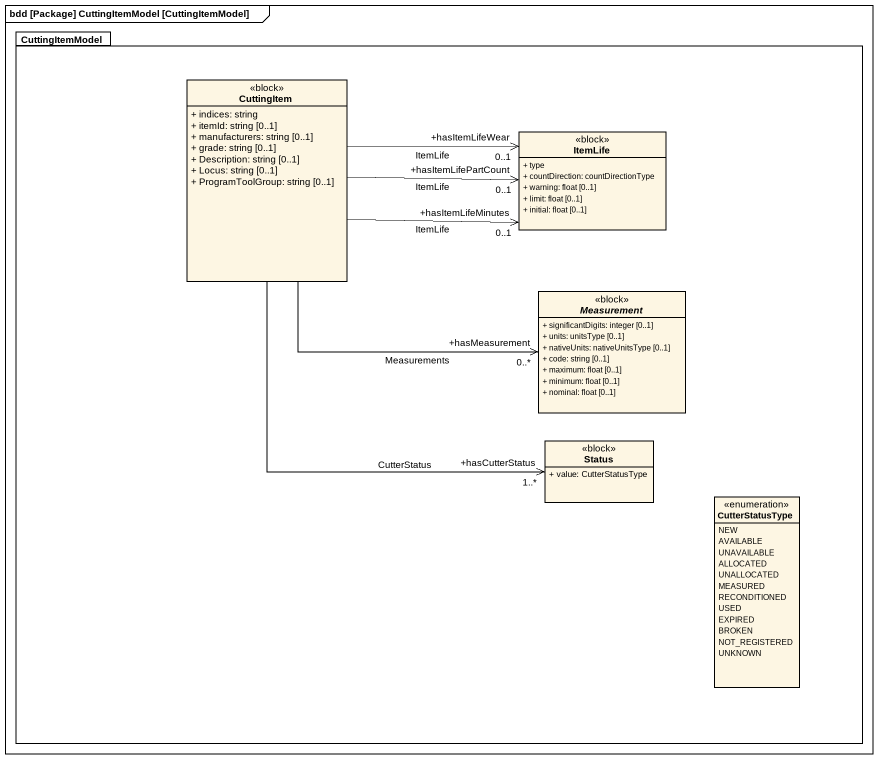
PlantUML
@startuml
mainframe bdd [Package] CuttingItemModel [CuttingItemModel]
hide circle
hide empty members
skinparam classAttributeIconSize 0
package CuttingItemModel {
  class CuttingItem <<block>> {
    + indices: string
    + itemId: string [0..1]
    + manufacturers: string [0..1]
    + grade: string [0..1]
    + Description: string [0..1]
    + Locus: string [0..1]
    + ProgramToolGroup: string [0..1]
  }
  class ItemLife <<block>> {
    + type
    + countDirection: countDirectionType
    + warning: float [0..1]
    + limit: float [0..1]
    + initial: float [0..1]
  }
  abstract class Measurement <<block>> {
    + significantDigits: integer [0..1]
    + units: unitsType [0..1]
    + nativeUnits: nativeUnitsType [0..1]
    + code: string [0..1]
    + maximum: float [0..1]
    + minimum: float [0..1]
    + nominal: float [0..1]
  }
  class Status <<block>> {
    + value: CutterStatusType
  }
  enum CutterStatusType {
    NEW
    AVAILABLE
    UNAVAILABLE
    ALLOCATED
    UNALLOCATED
    MEASURED
    RECONDITIONED
    USED
    EXPIRED
    BROKEN
    NOT_REGISTERED
    UNKNOWN
  }
}
CuttingItem -right-> "+hasItemLifePartCount\n0..1" ItemLife : ItemLife
CuttingItem -right-> "+hasItemLifeMinutes\n0..1" ItemLife : ItemLife
CuttingItem -right-> "+hasItemLifeWear\n0..1" ItemLife : ItemLife
CuttingItem -right-> "+hasMeasurement\n0..*" Measurement : Measurements
CuttingItem --> "+hasCutterStatus\n1..*" Status : CutterStatus
@enduml
